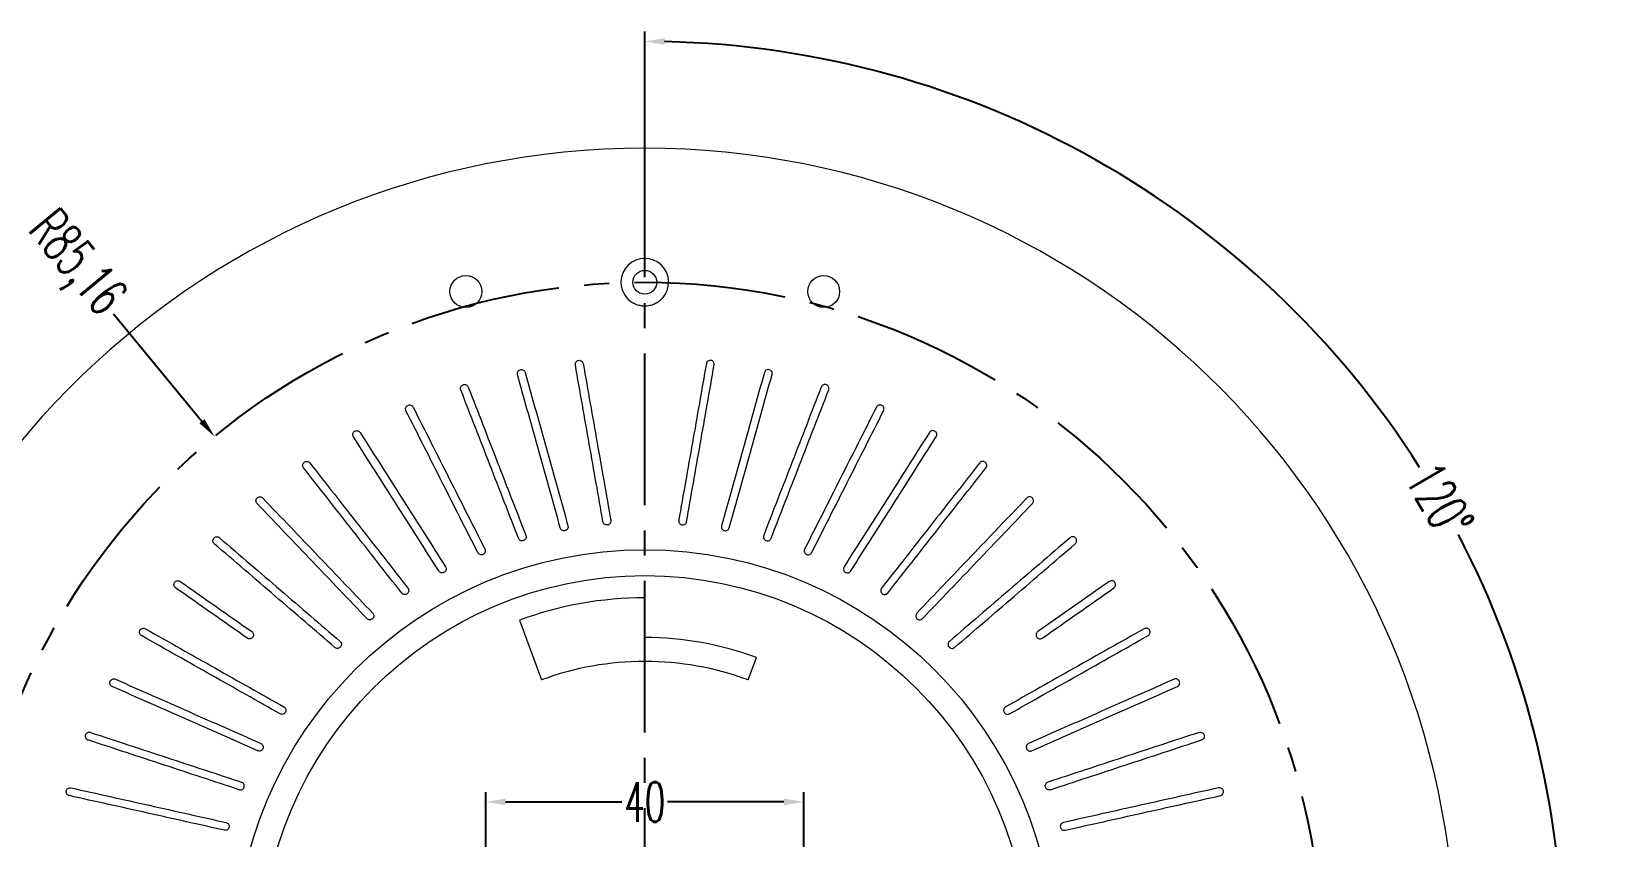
# Model space of a CAD drawing. Header units: inches. Extents: x -602 to 2189, y 557 to 1254.
# Drawn here: x -27 to 170.4, y 1008.8 to 1110.1 of the extents above; entities that cross this region are included whole.
import ezdxf

# ---------------------------------------------------------------- set-up
doc = ezdxf.new("R2010")
doc.units = ezdxf.units.IN
doc.linetypes.add('CENTER2', pattern=[28.575, 19.05, -3.175, 3.175, -3.175])
doc.styles.add('SLDTEXTSTYLE2', font='TXT', dxfattribs={"width": 0.6, "bigfont": 'bigfont'})
doc.dimstyles.new('5', dxfattribs={"dimtxt": 5, "dimasz": 2.5, "dimexe": 1.25, "dimexo": 0.625, "dimtad": 0, "dimtxsty": 'SLDTEXTSTYLE2', "dimcen": 2.5, "dimclrd": 3, "dimclre": 3, "dimclrt": 256, "dimadec": 0, "dimazin": 0, "dimtfac": 1, "dimtofl": 0, "dimtmove": 0, "dimatfit": 3, "dimfxl": 1, "dimarcsym": 0})

# ---------------------------------------------------------------- blocks, each defined once
blk = doc.blocks.new('*D217')
at = {"color": 3, "lineweight": -2}
for p, q in [((50.15, 1079.22), (50.15, 1110.13)), ((124.44, 950.54), (151.21, 935.09))]:
    blk.add_line(p, q, dxfattribs=at)
for start, end in [(32.4202, 88.7592), (331.2408, 27.5798)]:
    blk.add_arc((50.15, 993.43), 115.44, start, end, dxfattribs=at)
at = {"color": 3}
for points in [[(52.64, 1108.43), (52.65, 1109.27), (50.15, 1108.88)], [(151.72, 937.68), (150.99, 938.09), (150.13, 935.71)]]:
    blk.add_solid(points, dxfattribs=at)
at = {"layer": 'Defpoints', "color": 0}
for p in [(50.15, 1078.59), (163.84, 1013.48), (50.15, 993.43), (50.15, 993.43), (123.9, 950.85)]:
    blk.add_point(p, dxfattribs=at)
at = {"insert": (150.13, 1051.15), "char_height": 5, "attachment_point": 5, "rotation": 300, "style": 'SLDTEXTSTYLE2'}
blk.add_mtext('120°', dxfattribs=at)
blk = doc.blocks.new('*D220')
at = {"color": 3, "lineweight": -2}
for p, q in [((30.15, 1003.56), (30.15, 1014.52)), ((70.15, 1003.56), (70.15, 1014.52)), ((32.65, 1013.27), (47.27, 1013.27)), ((67.65, 1013.27), (53.02, 1013.27))]:
    blk.add_line(p, q, dxfattribs=at)
at = {"color": 3}
for points in [[(32.65, 1013.69), (32.65, 1012.86), (30.15, 1013.27)], [(67.65, 1013.69), (67.65, 1012.86), (70.15, 1013.27)]]:
    blk.add_solid(points, dxfattribs=at)
at = {"layer": 'Defpoints', "color": 0}
for p in [(70.15, 1013.27), (30.15, 1002.93), (70.15, 1002.93)]:
    blk.add_point(p, dxfattribs=at)
at = {"insert": (50.15, 1013.27), "char_height": 5, "attachment_point": 5, "style": 'SLDTEXTSTYLE2'}
blk.add_mtext('40', dxfattribs=at)
blk = doc.blocks.new('*D224')
at = {"color": 3, "lineweight": -2}
for p, q in [((-16.65, 1074.63), (-5.54, 1061.13)), ((50.15, 990.93), (50.15, 995.93)), ((47.65, 993.43), (52.65, 993.43))]:
    blk.add_line(p, q, dxfattribs=at)
at = {"color": 3}
blk.add_solid([(-5.22, 1061.39), (-5.86, 1060.87), (-3.95, 1059.2)], dxfattribs=at)
at = {"layer": 'Defpoints', "color": 0}
for p in [(-3.95, 1059.2), (50.15, 993.43)]:
    blk.add_point(p, dxfattribs=at)
at = {"insert": (-21.65, 1080.71), "char_height": 5, "attachment_point": 5, "rotation": 309.4408, "style": 'SLDTEXTSTYLE2'}
blk.add_mtext('R85,16', dxfattribs=at)

msp = doc.modelspace()

# ---------------------------------------------------------------- linework, layer by layer
at = {"color": 1, "linetype": 'CENTER2'}
msp.add_line((50.149, 993.433), (50.149, 1078.592), dxfattribs=at)
at = {"color": 7, "linetype": 'Continuous', "lineweight": 15}
for p, q in [((50.149, 1033.933), (50.149, 1038.933)), ((34.375, 1036.111), (37.149, 1028.607)), ((63.149, 1028.607), (64.189, 1031.421))]:
    msp.add_line(p, q, dxfattribs=at)
for centre, radius in [((50.149, 1078.592), 1.5), ((27.649, 1077.433), 2), ((72.649, 1077.433), 2), ((50.149, 993.433), 51.543), ((50.149, 993.433), 48.284)]:
    msp.add_circle(centre, radius, dxfattribs=at)
at = {"color": 1, "linetype": 'CENTER2'}
msp.add_circle((50.149, 993.433), 85.159, dxfattribs=at)
at = {"color": 7, "linetype": 'Continuous', "lineweight": 15}
for centre, radius, start, end in [((50.149, 993.433), 102, 274.2242, 265.7758), ((50.149, 1078.592), 3, 317.42247, 222.57753), ((50.149, 993.433), 45.5, 90, 110.28357), ((50.149, 993.433), 40.5, 69.71643, 90), ((50.149, 993.433), 37.5, 69.71643, 110.28357)]:
    msp.add_arc(centre, radius, start, end, dxfattribs=at)
for points, knots in [([(52.358, 1076.562), (52.216, 1076.408), (52.062, 1076.272), (51.727, 1076.032), (51.544, 1075.928), (51.165, 1075.762), (50.969, 1075.699), (50.563, 1075.613), (50.355, 1075.592), (49.943, 1075.592), (49.736, 1075.613), (49.329, 1075.699), (49.133, 1075.762), (48.755, 1075.927), (48.572, 1076.031), (48.236, 1076.272), (48.081, 1076.408), (47.939, 1076.562)], [0, 0, 0, 0, 0.125, 0.125, 0.25, 0.25, 0.375, 0.375, 0.5, 0.5, 0.625, 0.625, 0.75, 0.75, 0.875, 0.875, 1, 1, 1, 1]), ([(41.42, 1068.194), (41.397, 1068.324), (41.427, 1068.46), (41.577, 1068.674), (41.696, 1068.75), (41.953, 1068.796), (42.091, 1068.766), (42.307, 1068.615), (42.382, 1068.497), (42.404, 1068.368)], [0, 0, 0, 0, 0.25, 0.25, 0.5, 0.5, 0.75, 0.75, 1, 1, 1, 1]), ([(44.893, 1048.498), (44.325, 1051.716), (43.752, 1054.967), (42.594, 1061.532), (42.01, 1064.847), (41.42, 1068.194)], [0, 0, 0, 0, 0.5, 0.5, 1, 1, 1, 1]), ([(42.404, 1068.368), (42.995, 1065.021), (43.579, 1061.707), (44.737, 1055.142), (45.31, 1051.89), (45.877, 1048.671)], [0, 0, 0, 0, 0.5, 0.5, 1, 1, 1, 1]), ([(57.893, 1068.368), (57.303, 1065.021), (56.718, 1061.707), (55.561, 1055.142), (54.987, 1051.89), (54.42, 1048.671)], [0, 0, 0, 0, 0.5, 0.5, 1, 1, 1, 1]), ([(55.404, 1048.498), (55.972, 1051.716), (56.545, 1054.967), (57.703, 1061.532), (58.287, 1064.847), (58.877, 1068.194)], [0, 0, 0, 0, 0.5, 0.5, 1, 1, 1, 1]), ([(58.877, 1068.194), (58.9, 1068.324), (58.87, 1068.46), (58.72, 1068.674), (58.601, 1068.75), (58.344, 1068.796), (58.206, 1068.766), (57.99, 1068.615), (57.916, 1068.497), (57.893, 1068.368)], [0, 0, 0, 0, 0.25, 0.25, 0.5, 0.5, 0.75, 0.75, 1, 1, 1, 1]), ([(27.017, 1065.059), (26.969, 1065.182), (26.973, 1065.322), (27.078, 1065.561), (27.18, 1065.659), (27.423, 1065.754), (27.564, 1065.751), (27.805, 1065.645), (27.901, 1065.544), (27.949, 1065.422)], [0, 0, 0, 0, 0.25, 0.25, 0.5, 0.5, 0.75, 0.75, 1, 1, 1, 1]), ([(34.141, 1066.98), (34.106, 1067.107), (34.123, 1067.246), (34.251, 1067.473), (34.362, 1067.561), (34.614, 1067.631), (34.753, 1067.615), (34.983, 1067.485), (35.069, 1067.376), (35.105, 1067.249)], [0, 0, 0, 0, 0.25, 0.25, 0.5, 0.5, 0.75, 0.75, 1, 1, 1, 1]), ([(39.526, 1047.719), (38.646, 1050.866), (37.758, 1054.045), (35.963, 1060.465), (35.056, 1063.707), (34.141, 1066.98)], [0, 0, 0, 0, 0.5, 0.5, 1, 1, 1, 1]), ([(35.105, 1067.249), (36.019, 1063.977), (36.926, 1060.735), (38.72, 1054.315), (39.609, 1051.136), (40.489, 1047.988)], [0, 0, 0, 0, 0.5, 0.5, 1, 1, 1, 1]), ([(65.193, 1067.249), (64.278, 1063.977), (63.372, 1060.735), (61.577, 1054.315), (60.688, 1051.136), (59.808, 1047.988)], [0, 0, 0, 0, 0.5, 0.5, 1, 1, 1, 1]), ([(60.771, 1047.719), (61.651, 1050.866), (62.54, 1054.045), (64.334, 1060.465), (65.241, 1063.707), (66.156, 1066.98)], [0, 0, 0, 0, 0.5, 0.5, 1, 1, 1, 1]), ([(66.156, 1066.98), (66.191, 1067.107), (66.174, 1067.246), (66.046, 1067.473), (65.935, 1067.561), (65.683, 1067.631), (65.544, 1067.615), (65.314, 1067.485), (65.228, 1067.376), (65.193, 1067.249)], [0, 0, 0, 0, 0.25, 0.25, 0.5, 0.5, 0.75, 0.75, 1, 1, 1, 1]), ([(73.28, 1065.059), (73.328, 1065.182), (73.324, 1065.322), (73.219, 1065.561), (73.117, 1065.659), (72.874, 1065.754), (72.733, 1065.751), (72.492, 1065.645), (72.396, 1065.544), (72.348, 1065.422)], [0, 0, 0, 0, 0.25, 0.25, 0.5, 0.5, 0.75, 0.75, 1, 1, 1, 1]), ([(34.262, 1046.418), (33.078, 1049.464), (31.882, 1052.541), (29.467, 1058.754), (28.248, 1061.891), (27.017, 1065.059)], [0, 0, 0, 0, 0.5, 0.5, 1, 1, 1, 1]), ([(27.949, 1065.422), (29.18, 1062.254), (30.399, 1059.117), (32.814, 1052.904), (34.01, 1049.827), (35.194, 1046.78)], [0, 0, 0, 0, 0.5, 0.5, 1, 1, 1, 1]), ([(72.348, 1065.422), (71.117, 1062.254), (69.898, 1059.117), (67.483, 1052.904), (66.287, 1049.827), (65.103, 1046.78)], [0, 0, 0, 0, 0.5, 0.5, 1, 1, 1, 1]), ([(66.035, 1046.418), (67.219, 1049.464), (68.415, 1052.541), (70.83, 1058.754), (72.049, 1061.891), (73.28, 1065.059)], [0, 0, 0, 0, 0.5, 0.5, 1, 1, 1, 1]), ([(20.115, 1062.45), (20.055, 1062.568), (20.045, 1062.707), (20.126, 1062.955), (20.218, 1063.063), (20.451, 1063.181), (20.591, 1063.192), (20.842, 1063.11), (20.948, 1063.02), (21.007, 1062.902)], [0, 0, 0, 0, 0.25, 0.25, 0.5, 0.5, 0.75, 0.75, 1, 1, 1, 1]), ([(29.15, 1044.607), (27.674, 1047.523), (26.183, 1050.468), (23.171, 1056.416), (21.65, 1059.418), (20.115, 1062.45)], [0, 0, 0, 0, 0.5, 0.5, 1, 1, 1, 1]), ([(21.007, 1062.902), (22.542, 1059.87), (24.063, 1056.868), (27.074, 1050.921), (28.566, 1047.975), (30.042, 1045.059)], [0, 0, 0, 0, 0.5, 0.5, 1, 1, 1, 1]), ([(79.29, 1062.902), (77.755, 1059.87), (76.234, 1056.868), (73.223, 1050.921), (71.731, 1047.975), (70.255, 1045.059)], [0, 0, 0, 0, 0.5, 0.5, 1, 1, 1, 1]), ([(71.147, 1044.607), (72.623, 1047.523), (74.114, 1050.468), (77.126, 1056.416), (78.647, 1059.418), (80.182, 1062.45)], [0, 0, 0, 0, 0.5, 0.5, 1, 1, 1, 1]), ([(80.182, 1062.45), (80.242, 1062.568), (80.252, 1062.707), (80.171, 1062.955), (80.079, 1063.063), (79.846, 1063.181), (79.706, 1063.192), (79.455, 1063.11), (79.35, 1063.02), (79.29, 1062.902)], [0, 0, 0, 0, 0.25, 0.25, 0.5, 0.5, 0.75, 0.75, 1, 1, 1, 1]), ([(13.502, 1059.178), (13.431, 1059.289), (13.407, 1059.427), (13.463, 1059.682), (13.544, 1059.798), (13.765, 1059.938), (13.903, 1059.963), (14.161, 1059.906), (14.274, 1059.826), (14.345, 1059.715)], [0, 0, 0, 0, 0.25, 0.25, 0.5, 0.5, 0.75, 0.75, 1, 1, 1, 1]), ([(86.796, 1059.178), (86.866, 1059.289), (86.89, 1059.427), (86.834, 1059.682), (86.753, 1059.798), (86.533, 1059.938), (86.394, 1059.963), (86.136, 1059.906), (86.023, 1059.826), (85.952, 1059.715)], [0, 0, 0, 0, 0.25, 0.25, 0.5, 0.5, 0.75, 0.75, 1, 1, 1, 1]), ([(24.241, 1042.306), (22.486, 1045.063), (20.713, 1047.847), (17.134, 1053.471), (15.326, 1056.311), (13.502, 1059.178)], [0, 0, 0, 0, 0.5, 0.5, 1, 1, 1, 1]), ([(14.345, 1059.715), (16.17, 1056.848), (17.977, 1054.009), (21.556, 1048.385), (23.329, 1045.6), (25.084, 1042.843)], [0, 0, 0, 0, 0.5, 0.5, 1, 1, 1, 1]), ([(85.952, 1059.715), (84.127, 1056.848), (82.32, 1054.009), (78.741, 1048.385), (76.968, 1045.6), (75.213, 1042.843)], [0, 0, 0, 0, 0.5, 0.5, 1, 1, 1, 1]), ([(76.057, 1042.306), (77.811, 1045.063), (79.584, 1047.847), (83.163, 1053.471), (84.971, 1056.311), (86.796, 1059.178)], [0, 0, 0, 0, 0.5, 0.5, 1, 1, 1, 1]), ([(7.24, 1055.274), (7.159, 1055.377), (7.122, 1055.512), (7.153, 1055.771), (7.222, 1055.895), (7.428, 1056.056), (7.563, 1056.094), (7.825, 1056.063), (7.946, 1055.994), (8.027, 1055.891)], [0, 0, 0, 0, 0.25, 0.25, 0.5, 0.5, 0.75, 0.75, 1, 1, 1, 1]), ([(8.027, 1055.891), (10.124, 1053.216), (12.2, 1050.568), (16.313, 1045.321), (18.35, 1042.723), (20.367, 1040.151)], [0, 0, 0, 0, 0.5, 0.5, 1, 1, 1, 1]), ([(92.27, 1055.891), (90.173, 1053.216), (88.097, 1050.568), (83.984, 1045.321), (81.947, 1042.723), (79.93, 1040.151)], [0, 0, 0, 0, 0.5, 0.5, 1, 1, 1, 1]), ([(93.057, 1055.274), (93.138, 1055.377), (93.175, 1055.512), (93.144, 1055.771), (93.075, 1055.895), (92.869, 1056.056), (92.734, 1056.094), (92.472, 1056.063), (92.351, 1055.994), (92.27, 1055.891)], [0, 0, 0, 0, 0.25, 0.25, 0.5, 0.5, 0.75, 0.75, 1, 1, 1, 1]), ([(19.58, 1039.534), (17.563, 1042.106), (15.527, 1044.704), (11.414, 1049.95), (9.337, 1052.599), (7.24, 1055.274)], [0, 0, 0, 0, 0.5, 0.5, 1, 1, 1, 1]), ([(80.717, 1039.534), (82.734, 1042.106), (84.77, 1044.704), (88.883, 1049.95), (90.96, 1052.599), (93.057, 1055.274)], [0, 0, 0, 0, 0.5, 0.5, 1, 1, 1, 1]), ([(1.391, 1050.775), (1.3, 1050.871), (1.25, 1051.001), (1.256, 1051.262), (1.313, 1051.391), (1.501, 1051.572), (1.632, 1051.624), (1.896, 1051.618), (2.023, 1051.562), (2.114, 1051.466)], [0, 0, 0, 0, 0.25, 0.25, 0.5, 0.5, 0.75, 0.75, 1, 1, 1, 1]), ([(15.213, 1036.319), (12.954, 1038.682), (10.673, 1041.067), (6.066, 1045.886), (3.74, 1048.319), (1.391, 1050.775)], [0, 0, 0, 0, 0.5, 0.5, 1, 1, 1, 1]), ([(2.114, 1051.466), (4.462, 1049.01), (6.788, 1046.578), (11.395, 1041.759), (13.676, 1039.373), (15.935, 1037.01)], [0, 0, 0, 0, 0.5, 0.5, 1, 1, 1, 1]), ([(98.183, 1051.466), (95.835, 1049.01), (93.509, 1046.578), (88.902, 1041.759), (86.621, 1039.373), (84.362, 1037.01)], [0, 0, 0, 0, 0.5, 0.5, 1, 1, 1, 1]), ([(85.084, 1036.319), (87.343, 1038.682), (89.624, 1041.067), (94.231, 1045.886), (96.557, 1048.319), (98.906, 1050.775)], [0, 0, 0, 0, 0.5, 0.5, 1, 1, 1, 1]), ([(98.906, 1050.775), (98.997, 1050.871), (99.047, 1051.001), (99.041, 1051.262), (98.985, 1051.391), (98.796, 1051.572), (98.665, 1051.624), (98.401, 1051.618), (98.274, 1051.562), (98.183, 1051.466)], [0, 0, 0, 0, 0.25, 0.25, 0.5, 0.5, 0.75, 0.75, 1, 1, 1, 1]), ([(40.489, 1047.988), (40.524, 1047.863), (40.509, 1047.728), (40.384, 1047.499), (40.273, 1047.409), (40.017, 1047.336), (39.874, 1047.354), (39.644, 1047.485), (39.561, 1047.594), (39.526, 1047.719)], [0, 0, 0, 0, 0.25, 0.25, 0.5, 0.5, 0.75, 0.75, 1, 1, 1, 1]), ([(45.877, 1048.671), (45.9, 1048.544), (45.872, 1048.411), (45.725, 1048.195), (45.605, 1048.116), (45.343, 1048.069), (45.203, 1048.1), (44.987, 1048.254), (44.915, 1048.37), (44.893, 1048.498)], [0, 0, 0, 0, 0.25, 0.25, 0.5, 0.5, 0.75, 0.75, 1, 1, 1, 1]), ([(54.42, 1048.671), (54.397, 1048.544), (54.426, 1048.411), (54.572, 1048.195), (54.692, 1048.116), (54.954, 1048.069), (55.094, 1048.1), (55.31, 1048.254), (55.382, 1048.37), (55.404, 1048.498)], [0, 0, 0, 0, 0.25, 0.25, 0.5, 0.5, 0.75, 0.75, 1, 1, 1, 1]), ([(59.808, 1047.988), (59.773, 1047.863), (59.788, 1047.728), (59.913, 1047.499), (60.024, 1047.409), (60.28, 1047.336), (60.423, 1047.354), (60.653, 1047.485), (60.736, 1047.594), (60.771, 1047.719)], [0, 0, 0, 0, 0.25, 0.25, 0.5, 0.5, 0.75, 0.75, 1, 1, 1, 1]), ([(-3.989, 1045.726), (-4.089, 1045.812), (-4.152, 1045.937), (-4.172, 1046.197), (-4.128, 1046.331), (-3.958, 1046.53), (-3.833, 1046.594), (-3.569, 1046.614), (-3.437, 1046.57), (-3.337, 1046.484)], [0, 0, 0, 0, 0.25, 0.25, 0.5, 0.5, 0.75, 0.75, 1, 1, 1, 1]), ([(-3.337, 1046.484), (-0.76, 1044.27), (1.793, 1042.077), (6.85, 1037.732), (9.354, 1035.581), (11.833, 1033.451)], [0, 0, 0, 0, 0.5, 0.5, 1, 1, 1, 1]), ([(35.194, 1046.78), (35.241, 1046.659), (35.239, 1046.523), (35.137, 1046.283), (35.035, 1046.183), (34.788, 1046.085), (34.644, 1046.088), (34.402, 1046.197), (34.309, 1046.297), (34.262, 1046.418)], [0, 0, 0, 0, 0.25, 0.25, 0.5, 0.5, 0.75, 0.75, 1, 1, 1, 1]), ([(65.103, 1046.78), (65.056, 1046.659), (65.058, 1046.523), (65.16, 1046.283), (65.262, 1046.183), (65.509, 1046.085), (65.653, 1046.088), (65.895, 1046.197), (65.988, 1046.297), (66.035, 1046.418)], [0, 0, 0, 0, 0.25, 0.25, 0.5, 0.5, 0.75, 0.75, 1, 1, 1, 1]), ([(103.634, 1046.484), (101.057, 1044.27), (98.504, 1042.077), (93.448, 1037.732), (90.944, 1035.581), (88.464, 1033.451)], [0, 0, 0, 0, 0.5, 0.5, 1, 1, 1, 1]), ([(104.286, 1045.726), (104.386, 1045.812), (104.449, 1045.937), (104.469, 1046.197), (104.425, 1046.331), (104.255, 1046.53), (104.13, 1046.594), (103.866, 1046.614), (103.734, 1046.57), (103.634, 1046.484)], [0, 0, 0, 0, 0.25, 0.25, 0.5, 0.5, 0.75, 0.75, 1, 1, 1, 1]), ([(11.181, 1032.693), (8.702, 1034.822), (6.199, 1036.973), (1.142, 1041.318), (-1.411, 1043.511), (-3.989, 1045.726)], [0, 0, 0, 0, 0.5, 0.5, 1, 1, 1, 1]), ([(30.042, 1045.059), (30.101, 1044.944), (30.112, 1044.808), (30.035, 1044.56), (29.943, 1044.449), (29.706, 1044.328), (29.562, 1044.317), (29.312, 1044.402), (29.209, 1044.492), (29.15, 1044.607)], [0, 0, 0, 0, 0.25, 0.25, 0.5, 0.5, 0.75, 0.75, 1, 1, 1, 1]), ([(70.255, 1045.059), (70.196, 1044.944), (70.185, 1044.808), (70.263, 1044.56), (70.354, 1044.449), (70.591, 1044.328), (70.735, 1044.317), (70.986, 1044.402), (71.088, 1044.492), (71.147, 1044.607)], [0, 0, 0, 0, 0.25, 0.25, 0.5, 0.5, 0.75, 0.75, 1, 1, 1, 1]), ([(89.116, 1032.693), (91.595, 1034.822), (94.099, 1036.973), (99.155, 1041.318), (101.708, 1043.511), (104.286, 1045.726)], [0, 0, 0, 0, 0.5, 0.5, 1, 1, 1, 1]), ([(25.084, 1042.843), (25.154, 1042.733), (25.178, 1042.599), (25.125, 1042.344), (25.045, 1042.226), (24.821, 1042.082), (24.679, 1042.057), (24.421, 1042.117), (24.31, 1042.196), (24.241, 1042.306)], [0, 0, 0, 0, 0.25, 0.25, 0.5, 0.5, 0.75, 0.75, 1, 1, 1, 1]), ([(75.213, 1042.843), (75.143, 1042.733), (75.119, 1042.599), (75.172, 1042.344), (75.252, 1042.226), (75.476, 1042.082), (75.618, 1042.057), (75.876, 1042.117), (75.987, 1042.196), (76.057, 1042.306)], [0, 0, 0, 0, 0.25, 0.25, 0.5, 0.5, 0.75, 0.75, 1, 1, 1, 1]), ([(-8.849, 1040.174), (-8.957, 1040.249), (-9.032, 1040.368), (-9.077, 1040.624), (-9.046, 1040.763), (-8.897, 1040.977), (-8.778, 1041.053), (-8.518, 1041.098), (-8.383, 1041.068), (-8.275, 1040.992)], [0, 0, 0, 0, 0.25, 0.25, 0.5, 0.5, 0.75, 0.75, 1, 1, 1, 1]), ([(20.367, 1040.151), (20.446, 1040.049), (20.484, 1039.918), (20.456, 1039.659), (20.388, 1039.533), (20.179, 1039.368), (20.04, 1039.33), (19.778, 1039.364), (19.659, 1039.432), (19.58, 1039.534)], [0, 0, 0, 0, 0.25, 0.25, 0.5, 0.5, 0.75, 0.75, 1, 1, 1, 1]), ([(79.93, 1040.151), (79.851, 1040.049), (79.813, 1039.918), (79.841, 1039.659), (79.909, 1039.533), (80.118, 1039.368), (80.257, 1039.33), (80.519, 1039.364), (80.638, 1039.432), (80.717, 1039.534)], [0, 0, 0, 0, 0.25, 0.25, 0.5, 0.5, 0.75, 0.75, 1, 1, 1, 1]), ([(109.146, 1040.174), (109.254, 1040.249), (109.329, 1040.368), (109.374, 1040.624), (109.344, 1040.763), (109.194, 1040.977), (109.075, 1041.053), (108.815, 1041.098), (108.68, 1041.068), (108.572, 1040.992)], [0, 0, 0, 0, 0.25, 0.25, 0.5, 0.5, 0.75, 0.75, 1, 1, 1, 1]), ([(15.935, 1037.01), (16.025, 1036.917), (16.075, 1036.79), (16.073, 1036.53), (16.017, 1036.398), (15.826, 1036.213), (15.691, 1036.161), (15.427, 1036.169), (15.302, 1036.226), (15.213, 1036.319)], [0, 0, 0, 0, 0.25, 0.25, 0.5, 0.5, 0.75, 0.75, 1, 1, 1, 1]), ([(84.362, 1037.01), (84.272, 1036.917), (84.222, 1036.79), (84.224, 1036.53), (84.28, 1036.398), (84.471, 1036.213), (84.606, 1036.161), (84.871, 1036.169), (84.995, 1036.226), (85.084, 1036.319)], [0, 0, 0, 0, 0.25, 0.25, 0.5, 0.5, 0.75, 0.75, 1, 1, 1, 1]), ([(-13.142, 1034.172), (-13.257, 1034.237), (-13.343, 1034.347), (-13.413, 1034.599), (-13.396, 1034.739), (-13.268, 1034.967), (-13.158, 1035.054), (-12.903, 1035.125), (-12.766, 1035.108), (-12.651, 1035.043)], [0, 0, 0, 0, 0.25, 0.25, 0.5, 0.5, 0.75, 0.75, 1, 1, 1, 1]), ([(4.277, 1024.346), (1.431, 1025.951), (-1.444, 1027.573), (-7.251, 1030.849), (-10.182, 1032.502), (-13.142, 1034.172)], [0, 0, 0, 0, 0.5, 0.5, 1, 1, 1, 1]), ([(-12.651, 1035.043), (-9.691, 1033.374), (-6.76, 1031.72), (-0.954, 1028.445), (1.922, 1026.823), (4.769, 1025.217)], [0, 0, 0, 0, 0.5, 0.5, 1, 1, 1, 1]), ([(0.729, 1034.676), (0.835, 1034.602), (0.911, 1034.485), (0.957, 1034.229), (0.928, 1034.09), (0.776, 1033.872), (0.656, 1033.796), (0.398, 1033.752), (0.262, 1033.783), (0.155, 1033.858)], [0, 0, 0, 0, 0.25, 0.25, 0.5, 0.5, 0.75, 0.75, 1, 1, 1, 1]), ([(112.948, 1035.043), (109.988, 1033.374), (107.057, 1031.72), (101.251, 1028.445), (98.376, 1026.823), (95.529, 1025.217)], [0, 0, 0, 0, 0.5, 0.5, 1, 1, 1, 1]), ([(96.02, 1024.346), (98.866, 1025.951), (101.741, 1027.573), (107.548, 1030.849), (110.479, 1032.502), (113.439, 1034.172)], [0, 0, 0, 0, 0.5, 0.5, 1, 1, 1, 1]), ([(99.568, 1034.676), (99.462, 1034.602), (99.386, 1034.485), (99.34, 1034.229), (99.369, 1034.09), (99.521, 1033.872), (99.641, 1033.796), (99.899, 1033.752), (100.035, 1033.783), (100.142, 1033.858)], [0, 0, 0, 0, 0.25, 0.25, 0.5, 0.5, 0.75, 0.75, 1, 1, 1, 1]), ([(113.439, 1034.172), (113.554, 1034.237), (113.64, 1034.347), (113.71, 1034.599), (113.693, 1034.739), (113.565, 1034.967), (113.455, 1035.054), (113.201, 1035.125), (113.063, 1035.108), (112.948, 1035.043)], [0, 0, 0, 0, 0.25, 0.25, 0.5, 0.5, 0.75, 0.75, 1, 1, 1, 1]), ([(11.833, 1033.451), (11.931, 1033.367), (11.994, 1033.246), (12.017, 1032.986), (11.974, 1032.849), (11.802, 1032.647), (11.673, 1032.582), (11.409, 1032.564), (11.279, 1032.608), (11.181, 1032.693)], [0, 0, 0, 0, 0.25, 0.25, 0.5, 0.5, 0.75, 0.75, 1, 1, 1, 1]), ([(88.464, 1033.451), (88.366, 1033.367), (88.303, 1033.246), (88.28, 1032.986), (88.323, 1032.849), (88.495, 1032.647), (88.624, 1032.582), (88.888, 1032.564), (89.018, 1032.608), (89.116, 1032.693)], [0, 0, 0, 0, 0.25, 0.25, 0.5, 0.5, 0.75, 0.75, 1, 1, 1, 1]), ([(-16.827, 1027.78), (-16.948, 1027.833), (-17.044, 1027.934), (-17.138, 1028.177), (-17.135, 1028.319), (-17.03, 1028.558), (-16.929, 1028.655), (-16.683, 1028.751), (-16.544, 1028.748), (-16.423, 1028.694)], [0, 0, 0, 0, 0.25, 0.25, 0.5, 0.5, 0.75, 0.75, 1, 1, 1, 1]), ([(-16.423, 1028.694), (-13.314, 1027.323), (-10.235, 1025.964), (-4.136, 1023.273), (-1.116, 1021.94), (1.875, 1020.621)], [0, 0, 0, 0, 0.5, 0.5, 1, 1, 1, 1]), ([(116.72, 1028.694), (113.612, 1027.323), (110.533, 1025.964), (104.433, 1023.273), (101.413, 1021.94), (98.423, 1020.621)], [0, 0, 0, 0, 0.5, 0.5, 1, 1, 1, 1]), ([(117.124, 1027.78), (117.245, 1027.833), (117.341, 1027.934), (117.436, 1028.177), (117.433, 1028.319), (117.327, 1028.558), (117.226, 1028.655), (116.98, 1028.751), (116.841, 1028.748), (116.72, 1028.694)], [0, 0, 0, 0, 0.25, 0.25, 0.5, 0.5, 0.75, 0.75, 1, 1, 1, 1]), ([(1.471, 1019.706), (-1.519, 1021.025), (-4.539, 1022.358), (-10.638, 1025.049), (-13.718, 1026.408), (-16.827, 1027.78)], [0, 0, 0, 0, 0.5, 0.5, 1, 1, 1, 1]), ([(98.826, 1019.706), (101.816, 1021.025), (104.836, 1022.358), (110.936, 1025.049), (114.015, 1026.408), (117.124, 1027.78)], [0, 0, 0, 0, 0.5, 0.5, 1, 1, 1, 1]), ([(4.769, 1025.217), (4.881, 1025.153), (4.966, 1025.046), (5.039, 1024.797), (5.024, 1024.654), (4.895, 1024.421), (4.781, 1024.333), (4.526, 1024.264), (4.39, 1024.282), (4.277, 1024.346)], [0, 0, 0, 0, 0.25, 0.25, 0.5, 0.5, 0.75, 0.75, 1, 1, 1, 1]), ([(95.529, 1025.217), (95.416, 1025.153), (95.331, 1025.046), (95.258, 1024.797), (95.273, 1024.654), (95.402, 1024.421), (95.516, 1024.333), (95.772, 1024.264), (95.907, 1024.282), (96.02, 1024.346)], [0, 0, 0, 0, 0.25, 0.25, 0.5, 0.5, 0.75, 0.75, 1, 1, 1, 1]), ([(-19.556, 1022.007), (-19.681, 1022.048), (-19.821, 1022.037), (-20.054, 1021.919), (-20.146, 1021.812), (-20.228, 1021.564), (-20.218, 1021.424), (-20.099, 1021.188), (-19.992, 1021.097), (-19.868, 1021.057)], [0, 0, 0, 0, 0.25, 0.25, 0.5, 0.5, 0.75, 0.75, 1, 1, 1, 1]), ([(-0.868, 1014.813), (-3.973, 1015.833), (-7.109, 1016.864), (-13.442, 1018.945), (-16.639, 1019.996), (-19.868, 1021.057)], [0, 0, 0, 0, 0.5, 0.5, 1, 1, 1, 1]), ([(-19.556, 1022.007), (-16.328, 1020.946), (-13.131, 1019.895), (-6.797, 1017.814), (-3.661, 1016.784), (-0.556, 1015.763)], [0, 0, 0, 0, 0.5, 0.5, 1, 1, 1, 1]), ([(1.875, 1020.621), (1.993, 1020.568), (2.088, 1020.471), (2.185, 1020.229), (2.184, 1020.086), (2.078, 1019.842), (1.974, 1019.742), (1.726, 1019.649), (1.589, 1019.653), (1.471, 1019.706)], [0, 0, 0, 0, 0.25, 0.25, 0.5, 0.5, 0.75, 0.75, 1, 1, 1, 1]), ([(98.423, 1020.621), (98.304, 1020.568), (98.209, 1020.471), (98.112, 1020.229), (98.113, 1020.086), (98.219, 1019.842), (98.324, 1019.742), (98.571, 1019.649), (98.708, 1019.653), (98.826, 1019.706)], [0, 0, 0, 0, 0.25, 0.25, 0.5, 0.5, 0.75, 0.75, 1, 1, 1, 1]), ([(119.853, 1022.007), (116.625, 1020.946), (113.428, 1019.895), (107.094, 1017.814), (103.958, 1016.784), (100.853, 1015.763)], [0, 0, 0, 0, 0.5, 0.5, 1, 1, 1, 1]), ([(101.165, 1014.813), (104.27, 1015.833), (107.406, 1016.864), (113.739, 1018.945), (116.937, 1019.996), (120.165, 1021.057)], [0, 0, 0, 0, 0.5, 0.5, 1, 1, 1, 1]), ([(119.853, 1022.007), (119.978, 1022.048), (120.118, 1022.037), (120.351, 1021.919), (120.443, 1021.812), (120.525, 1021.564), (120.515, 1021.424), (120.396, 1021.188), (120.289, 1021.097), (120.165, 1021.057)], [0, 0, 0, 0, 0.25, 0.25, 0.5, 0.5, 0.75, 0.75, 1, 1, 1, 1]), ([(-22.237, 1014.068), (-22.365, 1014.097), (-22.479, 1014.178), (-22.62, 1014.398), (-22.644, 1014.537), (-22.588, 1014.792), (-22.507, 1014.908), (-22.284, 1015.049), (-22.148, 1015.073), (-22.019, 1015.044)], [0, 0, 0, 0, 0.25, 0.25, 0.5, 0.5, 0.75, 0.75, 1, 1, 1, 1]), ([(-22.019, 1015.044), (-18.702, 1014.305), (-15.418, 1013.572), (-8.911, 1012.121), (-5.689, 1011.403), (-2.498, 1010.691)], [0, 0, 0, 0, 0.5, 0.5, 1, 1, 1, 1]), ([(-0.868, 1014.813), (-0.745, 1014.773), (-0.608, 1014.782), (-0.373, 1014.898), (-0.277, 1015.007), (-0.195, 1015.26), (-0.208, 1015.403), (-0.329, 1015.636), (-0.434, 1015.723), (-0.556, 1015.763)], [0, 0, 0, 0, 0.25, 0.25, 0.5, 0.5, 0.75, 0.75, 1, 1, 1, 1]), ([(101.165, 1014.813), (101.042, 1014.773), (100.905, 1014.782), (100.67, 1014.898), (100.575, 1015.007), (100.492, 1015.26), (100.505, 1015.403), (100.626, 1015.636), (100.731, 1015.723), (100.853, 1015.763)], [0, 0, 0, 0, 0.25, 0.25, 0.5, 0.5, 0.75, 0.75, 1, 1, 1, 1]), ([(122.316, 1015.044), (118.999, 1014.305), (115.715, 1013.572), (109.208, 1012.121), (105.986, 1011.403), (102.796, 1010.691)], [0, 0, 0, 0, 0.5, 0.5, 1, 1, 1, 1]), ([(122.534, 1014.068), (122.662, 1014.097), (122.776, 1014.178), (122.917, 1014.398), (122.941, 1014.537), (122.885, 1014.792), (122.804, 1014.908), (122.581, 1015.049), (122.445, 1015.073), (122.316, 1015.044)], [0, 0, 0, 0, 0.25, 0.25, 0.5, 0.5, 0.75, 0.75, 1, 1, 1, 1]), ([(-2.716, 1009.715), (-5.906, 1010.427), (-9.128, 1011.145), (-15.634, 1012.596), (-18.919, 1013.329), (-22.237, 1014.068)], [0, 0, 0, 0, 0.5, 0.5, 1, 1, 1, 1]), ([(103.013, 1009.715), (106.203, 1010.427), (109.425, 1011.145), (115.932, 1012.596), (119.217, 1013.329), (122.534, 1014.068)], [0, 0, 0, 0, 0.5, 0.5, 1, 1, 1, 1]), ([(-2.498, 1010.691), (-2.372, 1010.663), (-2.26, 1010.586), (-2.117, 1010.368), (-2.09, 1010.227), (-2.147, 1009.967), (-2.23, 1009.849), (-2.455, 1009.709), (-2.59, 1009.687), (-2.716, 1009.715)], [0, 0, 0, 0, 0.25, 0.25, 0.5, 0.5, 0.75, 0.75, 1, 1, 1, 1]), ([(102.796, 1010.691), (102.669, 1010.663), (102.557, 1010.586), (102.415, 1010.368), (102.387, 1010.227), (102.444, 1009.967), (102.527, 1009.849), (102.752, 1009.709), (102.887, 1009.687), (103.013, 1009.715)], [0, 0, 0, 0, 0.25, 0.25, 0.5, 0.5, 0.75, 0.75, 1, 1, 1, 1])]:
    msp.add_open_spline(points, degree=3, knots=knots, dxfattribs=at)
for points in [[(0.155, 1033.858), (-2.815, 1035.941), (-5.816, 1038.046), (-8.849, 1040.174)], [(-8.275, 1040.992), (-5.242, 1038.865), (-2.241, 1036.76), (0.729, 1034.676)], [(108.572, 1040.992), (105.539, 1038.865), (102.538, 1036.76), (99.568, 1034.676)], [(100.142, 1033.858), (103.112, 1035.941), (106.113, 1038.046), (109.146, 1040.174)]]:
    msp.add_open_spline(points, degree=3, dxfattribs=at)

# ---------------------------------------------------------------- dimensions: what is measured, and where the dimension line sits
dim = msp.add_angular_dim_2l(base=(163.839, 1013.479), line1=((50.149, 993.433), (50.149, 1078.592)), line2=((50.149, 993.433), (123.899, 950.853)), dimstyle='5')
dim.commit()
dim.dimension.update_dxf_attribs({"geometry": '*D217', "text_midpoint": (150.126, 1051.155)})
dim = msp.add_radius_dim(center=(50.149, 993.433), mpoint=(-3.951, 1059.199), dimstyle='5')
dim.commit()
dim.dimension.update_dxf_attribs({"geometry": '*D224', "text_midpoint": (-21.649, 1080.714), "dimtype": 164})
dim = msp.add_linear_dim(base=(70.149, 1013.274), p1=(30.149, 1002.933), p2=(70.149, 1002.933), dimstyle='5')
dim.commit()
dim.dimension.update_dxf_attribs({"geometry": '*D220', "text_midpoint": (50.149, 1013.274)})

doc.saveas('drawing.dxf')
